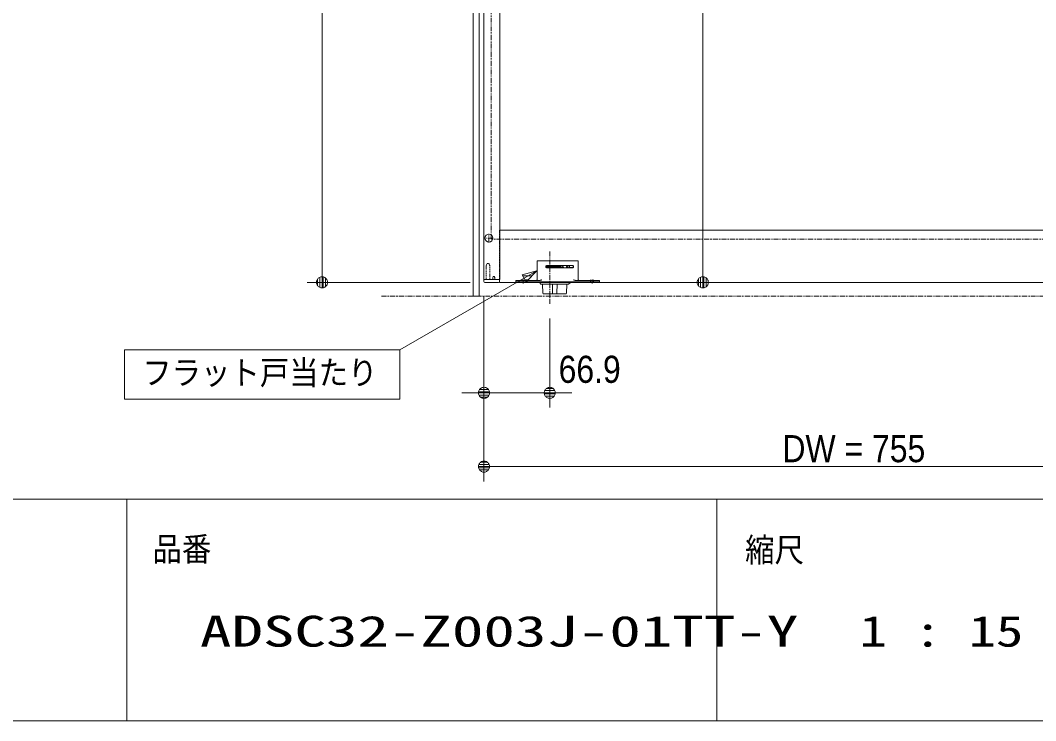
# Model space of a CAD drawing. Units: millimetres, scale not verified. Extents: x -4547 to 4547, y -2284 to 2284.
# Drawn here: x -624 to 409, y -2078 to -1366 of the extents above; entities that cross this region are included whole.
import ezdxf
from ezdxf.enums import TextEntityAlignment as Align

# ---------------------------------------------------------------- set-up
doc = ezdxf.new("R2010")
doc.units = ezdxf.units.MM
doc.header["$LTSCALE"] = 20
for name, pattern in [('CHAIN1', [8, 5, -1, 1, -1]), ('DASHED1', [1.8, 1.2, -0.6]), ('DOUBLE_CHAIN1', [8.8, 5, -1, 0.6, -0.6, 0.6, -1])]:
    doc.linetypes.add(name, pattern=pattern)
for name, color, linetype, lineweight in [('0-0_3一般', 7, 'Continuous', 9), ('0-1_2寸法-2', 7, 'Continuous', 9), ('0-2_0', 7, 'Continuous', 9), ('0-3_2寸法-1', 7, 'Continuous', 9), ('0-4_2寸法-3', 7, 'Continuous', 9), ('0-5_1図面枠', 7, 'Continuous', 9)]:
    doc.layers.add(name, color=color, linetype=linetype, lineweight=lineweight)
doc.styles.add('ＭＳ ゴシック', font='')
doc.styles.add('ＭＳ Ｐゴシック', font='')
doc.styles.get('ＭＳ ゴシック').set_extended_font_data('MS Gothic')
doc.styles.get('ＭＳ Ｐゴシック').set_extended_font_data('MS PGothic')

# ---------------------------------------------------------------- blocks, each defined once
blk = doc.blocks.new('グループ-6')
at = {"layer": '0-0_3一般'}
for p, q in [((23764.5, -32580), (23764.5, 13720)), ((24084.5, -31580), (24084.5, -17080)), ((24084.5, -32580), (24084.5, -31580)), ((24084.5, -31580), (38544.5, -31580)), ((23764.5, -32580), (24082.5, -32580)), ((24082.5, -32580), (24084.5, -32580)), ((24082.5, -32580), (24082.5, -32640)), ((24084.5, -32640), (24082.5, -32640)), ((38544.5, -32640), (24084.5, -32640))]:
    blk.add_line(p, q, dxfattribs=at)
at = {"layer": '0-0_3一般', "linetype": 'DOUBLE_CHAIN1'}
for p, q in [((23907.3, -31760), (23907.3, 12840)), ((24087.3, -31580), (24085.3, -31580)), ((38727.3, -31760), (23907.3, -31760))]:
    blk.add_line(p, q, dxfattribs=at)
at = {"layer": '0-0_3一般', "linetype": 'DASHED1'}
for p, q in [((24084.5, -31580), (24082.5, -31580)), ((24082.5, -31580), (24082.5, -32580))]:
    blk.add_line(p, q, dxfattribs=at)
blk = doc.blocks.new('グループ-7')
at = {"layer": '0-0_3一般', "linetype": 'DOUBLE_CHAIN1'}
for p, q in [((23544.5, -32920), (23544.5, 14080)), ((21681.1, -32920), (40586.3, -32920))]:
    blk.add_line(p, q, dxfattribs=at)
blk = doc.blocks.new('グループ-8')
at = {"layer": '0-0_3一般', "linetype": 'DASHED1'}
for p, q in [((23830.5, -32260), (23810.5, -32294.6)), ((23810.5, -32580), (23810.5, -32294.6)), ((23830.5, -32260), (23864.5, -32260)), ((23884.5, -32294.6), (23864.5, -32260)), ((23884.5, -32294.6), (23884.5, -32580)), ((23944.5, -32541.3), (23944.6, -32541.2)), ((23944.5, -32580), (23944.5, -32541.3)), ((23944.6, -32541.2), (23954.5, -32524)), ((23949.7, -32541.2), (23949.8, -32541.2)), ((23954.5, -32524), (23959.7, -32524)), ((23959.7, -32524), (23969.3, -32524)), ((23979.3, -32541.2), (23978.5, -32541.3)), ((23984.4, -32541.1), (23984.5, -32541.2)), ((23984.5, -32541.2), (23984.5, -32541.3)), ((23984.5, -32541.3), (23984.5, -32580))]:
    blk.add_line(p, q, dxfattribs=at)
at = {"layer": '0-0_3一般'}
for p, q in [((23764.5, -32580), (24082.5, -32580)), ((23764.5, -32620), (23764.5, -32580)), ((24082.5, -32620), (24082.5, -32580)), ((24062.5, -32640), (23784.5, -32640))]:
    blk.add_line(p, q, dxfattribs=at)
at = {"layer": '0-0_3一般', "linetype": 'DASHED1'}
for points in [[(23944.6, -32541.2), (23944.7, -32541.1), (23944.8, -32541.1), (23944.9, -32541), (23945, -32540.9), (23945.1, -32540.8), (23945.2, -32540.8), (23945.3, -32540.7), (23945.4, -32540.7), (23945.6, -32540.6), (23945.7, -32540.6), (23945.8, -32540.6), (23945.9, -32540.6), (23946, -32540.5), (23946.2, -32540.5), (23946.3, -32540.5), (23946.4, -32540.5), (23946.6, -32540.5), (23946.7, -32540.6), (23946.9, -32540.6), (23947, -32540.6), (23947.2, -32540.7), (23947.3, -32540.7), (23947.4, -32540.7), (23947.6, -32540.8), (23947.7, -32540.8), (23947.9, -32540.8), (23948, -32540.9), (23948.2, -32540.9), (23948.3, -32540.9), (23948.4, -32540.9), (23948.6, -32541), (23948.7, -32541), (23948.8, -32541), (23949, -32541.1), (23949.1, -32541.1), (23949.3, -32541.1), (23949.4, -32541.2), (23949.5, -32541.2), (23949.7, -32541.2)], [(23969.3, -32524), (23974.5, -32524), (23984.5, -32541.2)], [(23979.3, -32541.2), (23979.4, -32541.2), (23979.6, -32541.2), (23979.7, -32541.2), (23979.8, -32541.1), (23980, -32541.1), (23980.1, -32541.1), (23980.2, -32541), (23980.4, -32541), (23980.5, -32541), (23980.7, -32540.9), (23980.8, -32540.9), (23980.9, -32540.9), (23981.1, -32540.8), (23981.2, -32540.8), (23981.4, -32540.8), (23981.5, -32540.7), (23981.7, -32540.7), (23981.8, -32540.7), (23982, -32540.6), (23982.1, -32540.6), (23982.3, -32540.6), (23982.4, -32540.5), (23982.5, -32540.5), (23982.7, -32540.5), (23982.8, -32540.5), (23982.9, -32540.5), (23983.1, -32540.5), (23983.2, -32540.5), (23983.3, -32540.5), (23983.5, -32540.6), (23983.6, -32540.6), (23983.7, -32540.6), (23983.8, -32540.7), (23983.9, -32540.7), (23984, -32540.8), (23984.1, -32540.9), (23984.2, -32541), (23984.3, -32541), (23984.4, -32541.1)]]:
    blk.add_lwpolyline(points, dxfattribs=at)
at = {"layer": '0-0_3一般'}
for centre, start, end in [((23784.5, -32620), 180, 270), ((24062.5, -32620), 270, 0)]:
    blk.add_arc(centre, 20, start, end, dxfattribs=at)
blk = doc.blocks.new('グループ-9')
at = {"layer": '0-0_3一般'}
blk.add_lwpolyline([(23544.5, 14080), (23544.5, -32920), (23664.5, -32920), (23664.5, 14080)], close=True, dxfattribs=at)
blk = doc.blocks.new('グループ-13')
at = {"layer": '0-0_3一般', "linetype": 'CHAIN1'}
for p, q in [((23952.5, -31740), (23776.5, -31740)), ((23864.5, -31828), (23864.5, -31652))]:
    blk.add_line(p, q, dxfattribs=at)
at = {"layer": '0-0_3一般'}
blk.add_circle((23864.5, -31740), 80, dxfattribs=at)
blk = doc.blocks.new('グループ-14')
at = {"layer": '0-0_3一般', "linetype": 'CHAIN1'}
blk.add_line((25102.5, -33076), (25102.5, -32000), dxfattribs=at)
at = {"layer": '0-0_3一般'}
for p, q in [((24843.5, -32200), (24853.5, -32200)), ((24843.5, -32210.4), (24843.5, -32200)), ((24853.5, -32200), (24858.5, -32200)), ((24858.5, -32200), (24942.5, -32200)), ((25582.5, -32200), (25666.5, -32200)), ((24842.5, -32590), (24842.5, -32216)), ((25022.5, -32308), (25022.5, -32332)), ((25022.5, -32316), (25302.5, -32316)), ((25024.5, -32302), (25302.5, -32302)), ((25242.5, -32338), (25024.5, -32338)), ((25572.5, -32298), (25032.5, -32298)), ((25032.5, -32342), (25572.5, -32342)), ((25242.5, -32338), (25302.5, -32338)), ((25302.5, -32298), (25302.5, -32302)), ((25302.5, -32302), (25302.5, -32316)), ((25302.5, -32338), (25302.5, -32316)), ((25302.5, -32338), (25302.5, -32342)), ((25322.5, -32342), (25322.5, -32320)), ((25356.1, -32328.8), (25356.3, -32328.5)), ((25453.2, -32328.8), (25453.4, -32328.5)), ((25505.5, -32298), (25505.5, -32300)), ((25505.5, -32300), (25505.5, -32336)), ((25575.5, -32300), (25505.5, -32300)), ((25537.5, -32336), (25536.2, -32342)), ((25552.9, -32336.1), (25552.9, -32336)), ((25574.5, -32341.5), (25574.5, -32341.6)), ((25575.5, -32298.5), (25575.5, -32300)), ((25582.5, -32332), (25582.5, -32308)), ((25682.5, -32590), (25682.5, -32216)), ((24412.5, -32600), (24642.5, -32600)), ((24412.5, -32600), (24412.5, -32630)), ((24562.5, -32580), (24562.5, -32660)), ((24642.5, -32600), (24896.7, -32600)), ((24941.4, -32590.4), (24942.5, -32590)), ((25583.7, -32590.4), (25582.5, -32590)), ((25628.4, -32600), (26012.5, -32600)), ((25932.5, -32590), (25932.5, -32650)), ((25962.5, -32580), (25962.5, -32660)), ((25992.5, -32590), (25992.5, -32650)), ((24412.5, -32630), (24642.5, -32630)), ((24412.5, -32630), (24422.5, -32640)), ((24642.5, -32640), (24422.5, -32640)), ((24642.5, -32630), (26012.5, -32630)), ((25102.5, -32640), (24642.5, -32640)), ((24906.5, -32663.9), (24922.5, -32680)), ((25102.5, -32680), (24922.5, -32680)), ((24955.9, -32680), (24960.5, -32856.5)), ((25302.5, -32680), (25102.5, -32680)), ((25155.9, -32680), (25160.5, -32856.5)), ((25244.5, -32856.5), (25249.2, -32680)), ((26012.5, -32640), (25302.5, -32640)), ((25482.5, -32680), (25302.5, -32680)), ((25444.5, -32856.5), (25449.2, -32680)), ((25482.5, -32680), (25522.5, -32640)), ((25224.5, -32876), (24980.5, -32876)), ((25424.5, -32876), (25180.5, -32876))]:
    blk.add_line(p, q, dxfattribs=at)
for points in [[(24942.5, -32200), (25022.5, -32200), (25422.5, -32200), (25582.5, -32200)], [(25666.5, -32200), (25671.5, -32200), (25681.5, -32200), (25681.5, -32210.4)], [(25341.9, -32342), (25342.1, -32341.3), (25342.2, -32340.5), (25342.4, -32339.8), (25342.5, -32339), (25342.7, -32338.2), (25342.8, -32337.3), (25343, -32336.4), (25343.2, -32335.5), (25343.3, -32334.6), (25343.5, -32333.7), (25343.7, -32332.7), (25343.9, -32331.7), (25344.1, -32330.7), (25344.2, -32329.6), (25344.5, -32328.5), (25344.8, -32327.5), (25345.1, -32326.4), (25345.5, -32325.3), (25346, -32324.2), (25346.6, -32323.1), (25347.2, -32322), (25347.9, -32320.9), (25348.6, -32319.7), (25349.4, -32318.6), (25350.3, -32317.5), (25351.3, -32316.3), (25352.3, -32315.2), (25353.3, -32314), (25354.5, -32313), (25355.6, -32312.1), (25356.7, -32311.3), (25357.8, -32310.7), (25358.9, -32310.3), (25360, -32310.1), (25361.1, -32310), (25362.2, -32310.1), (25363.3, -32310.3), (25364.4, -32310.7), (25365.5, -32311.3)], [(25360, -32342), (25360, -32341.7), (25359.9, -32341.3), (25359.8, -32341), (25359.7, -32340.6), (25359.6, -32340.3), (25359.5, -32339.9), (25359.3, -32339.6), (25359.2, -32339.3), (25359.1, -32338.9), (25358.9, -32338.6), (25358.7, -32338.2), (25358.6, -32337.9), (25358.4, -32337.5), (25358.2, -32337.2), (25358, -32336.8), (25357.8, -32336.5), (25357.6, -32336.1), (25357.4, -32335.8), (25357.2, -32335.5), (25356.9, -32335.1), (25356.7, -32334.8), (25356.5, -32334.4), (25356.3, -32334.1), (25356.1, -32333.7), (25356, -32333.4), (25355.9, -32333.1), (25355.8, -32332.7), (25355.7, -32332.4), (25355.6, -32332.1), (25355.6, -32331.7), (25355.5, -32331.4), (25355.5, -32331.1), (25355.6, -32330.8), (25355.6, -32330.4), (25355.7, -32330.1), (25355.7, -32329.8), (25355.8, -32329.5), (25356, -32329.2), (25356.1, -32328.8)], [(25365.5, -32311.3), (25366.6, -32312.1), (25367.8, -32313), (25368.9, -32314), (25369.9, -32315.2), (25370.9, -32316.3), (25371.9, -32317.5), (25372.8, -32318.6), (25373.6, -32319.7), (25374.3, -32320.9), (25375, -32322), (25375.6, -32323.1), (25376.2, -32324.2), (25376.7, -32325.3), (25377.1, -32326.4), (25377.4, -32327.5), (25377.7, -32328.5), (25378, -32329.6), (25378.2, -32330.7), (25378.3, -32331.7), (25378.5, -32332.7), (25378.7, -32333.7), (25378.9, -32334.6), (25379.1, -32335.5), (25379.2, -32336.4), (25379.4, -32337.3), (25379.6, -32338.2), (25379.7, -32339), (25379.9, -32339.8), (25380, -32340.5), (25380.2, -32341.3), (25380.3, -32342)], [(25439.1, -32342), (25439.2, -32341.3), (25439.4, -32340.5), (25439.5, -32339.8), (25439.7, -32339), (25439.8, -32338.2), (25440, -32337.3), (25440.1, -32336.4), (25440.3, -32335.5), (25440.5, -32334.6), (25440.7, -32333.7), (25440.8, -32332.7), (25441, -32331.7), (25441.2, -32330.7), (25441.4, -32329.6), (25441.6, -32328.5), (25441.9, -32327.5), (25442.3, -32326.4), (25442.7, -32325.3), (25443.2, -32324.2), (25443.7, -32323.1), (25444.3, -32322), (25445, -32320.9), (25445.8, -32319.7), (25446.6, -32318.6), (25447.5, -32317.5), (25448.4, -32316.3), (25449.4, -32315.2), (25450.5, -32314), (25451.6, -32313), (25452.7, -32312.1), (25453.8, -32311.3), (25454.9, -32310.7), (25456, -32310.3), (25457.1, -32310.1), (25458.3, -32310), (25459.4, -32310.1), (25460.5, -32310.3), (25461.6, -32310.7), (25462.7, -32311.3)], [(25457.2, -32342), (25457.1, -32341.7), (25457, -32341.3), (25456.9, -32341), (25456.8, -32340.6), (25456.7, -32340.3), (25456.6, -32339.9), (25456.5, -32339.6), (25456.3, -32339.3), (25456.2, -32338.9), (25456, -32338.6), (25455.9, -32338.2), (25455.7, -32337.9), (25455.5, -32337.5), (25455.4, -32337.2), (25455.2, -32336.8), (25455, -32336.5), (25454.7, -32336.1), (25454.5, -32335.8), (25454.3, -32335.5), (25454.1, -32335.1), (25453.8, -32334.8), (25453.6, -32334.4), (25453.4, -32334.1), (25453.3, -32333.7), (25453.1, -32333.4), (25453, -32333.1), (25452.9, -32332.7), (25452.8, -32332.4), (25452.7, -32332.1), (25452.7, -32331.7), (25452.7, -32331.4), (25452.7, -32331.1), (25452.7, -32330.8), (25452.7, -32330.4), (25452.8, -32330.1), (25452.9, -32329.8), (25453, -32329.5), (25453.1, -32329.2), (25453.2, -32328.8)], [(25462.7, -32311.3), (25463.8, -32312.1), (25464.9, -32313), (25466, -32314), (25467.1, -32315.2), (25468.1, -32316.3), (25469, -32317.5), (25469.9, -32318.6), (25470.7, -32319.7), (25471.5, -32320.9), (25472.2, -32322), (25472.8, -32323.1), (25473.3, -32324.2), (25473.8, -32325.3), (25474.2, -32326.4), (25474.6, -32327.5), (25474.9, -32328.5), (25475.1, -32329.6), (25475.3, -32330.7), (25475.5, -32331.7), (25475.7, -32332.7), (25475.9, -32333.7), (25476, -32334.6), (25476.2, -32335.5), (25476.4, -32336.4), (25476.5, -32337.3), (25476.7, -32338.2), (25476.9, -32339), (25477, -32339.8), (25477.2, -32340.5), (25477.3, -32341.3), (25477.5, -32342)], [(25575.5, -32300), (25575.5, -32336), (25505.5, -32336)], [(25554.3, -32342), (25554.3, -32341.8), (25554.3, -32341.7), (25554.2, -32341.5), (25554.2, -32341.4), (25554.2, -32341.2), (25554.1, -32341.1), (25554.1, -32340.9), (25554.1, -32340.8), (25554, -32340.6), (25554, -32340.5), (25554, -32340.3), (25553.9, -32340.2), (25553.9, -32340), (25553.9, -32339.9), (25553.8, -32339.7), (25553.8, -32339.6), (25553.8, -32339.4), (25553.7, -32339.3), (25553.7, -32339.1), (25553.7, -32339), (25553.6, -32338.8), (25553.6, -32338.7), (25553.5, -32338.5), (25553.5, -32338.4), (25553.5, -32338.2), (25553.4, -32338.1), (25553.4, -32337.9), (25553.4, -32337.8), (25553.3, -32337.6), (25553.3, -32337.5), (25553.2, -32337.3), (25553.2, -32337.2), (25553.2, -32337), (25553.1, -32336.9), (25553.1, -32336.7), (25553.1, -32336.6), (25553, -32336.4), (25553, -32336.3), (25552.9, -32336.1)], [(25573.3, -32336), (25573.4, -32336.1), (25573.4, -32336.3), (25573.4, -32336.4), (25573.5, -32336.6), (25573.5, -32336.7), (25573.5, -32336.8), (25573.6, -32337), (25573.6, -32337.1), (25573.6, -32337.3), (25573.7, -32337.4), (25573.7, -32337.5), (25573.7, -32337.7), (25573.8, -32337.8), (25573.8, -32337.9), (25573.8, -32338.1), (25573.9, -32338.2), (25573.9, -32338.4), (25573.9, -32338.5), (25573.9, -32338.6), (25574, -32338.8), (25574, -32338.9), (25574, -32339.1), (25574.1, -32339.2), (25574.1, -32339.4), (25574.1, -32339.5), (25574.1, -32339.6), (25574.2, -32339.8), (25574.2, -32339.9), (25574.2, -32340.1), (25574.2, -32340.2), (25574.3, -32340.3), (25574.3, -32340.5), (25574.3, -32340.6), (25574.4, -32340.8), (25574.4, -32340.9), (25574.4, -32341), (25574.4, -32341.2), (25574.5, -32341.3), (25574.5, -32341.5)], [(24896.7, -32600), (24897.9, -32600), (24899.1, -32599.9), (24900.2, -32599.8), (24901.4, -32599.8), (24902.6, -32599.7), (24903.7, -32599.6), (24904.9, -32599.4), (24906.1, -32599.3), (24907.2, -32599.1), (24908.4, -32599), (24909.6, -32598.8), (24910.7, -32598.6), (24911.9, -32598.4), (24913, -32598.2), (24914.2, -32598), (24915.3, -32597.7), (24916.5, -32597.5), (24917.6, -32597.2), (24918.8, -32596.9), (24919.9, -32596.6), (24921, -32596.3), (24922.2, -32596), (24923.3, -32595.7), (24924.5, -32595.4), (24925.6, -32595), (24926.7, -32594.7), (24927.9, -32594.4), (24929, -32594.1), (24930.1, -32593.8), (24931.3, -32593.4), (24932.4, -32593.1), (24933.5, -32592.8), (24934.7, -32592.4), (24935.8, -32592.1), (24936.9, -32591.7), (24938, -32591.4), (24939.2, -32591.1), (24940.3, -32590.7), (24941.4, -32590.4)], [(25628.4, -32600), (25627.2, -32600), (25626, -32599.9), (25624.8, -32599.8), (25623.7, -32599.8), (25622.5, -32599.7), (25621.3, -32599.6), (25620.2, -32599.4), (25619, -32599.3), (25617.8, -32599.1), (25616.7, -32599), (25615.5, -32598.8), (25614.4, -32598.6), (25613.2, -32598.4), (25612.1, -32598.2), (25610.9, -32598), (25609.8, -32597.7), (25608.6, -32597.5), (25607.5, -32597.2), (25606.3, -32596.9), (25605.2, -32596.6), (25604, -32596.3), (25602.9, -32596), (25601.8, -32595.7), (25600.6, -32595.4), (25599.5, -32595), (25598.3, -32594.7), (25597.2, -32594.4), (25596.1, -32594.1), (25594.9, -32593.8), (25593.8, -32593.4), (25592.7, -32593.1), (25591.5, -32592.8), (25590.4, -32592.4), (25589.3, -32592.1), (25588.2, -32591.7), (25587, -32591.4), (25585.9, -32591.1), (25584.8, -32590.7), (25583.7, -32590.4)], [(26012.5, -32600), (26112.5, -32600), (26112.5, -32630)], [(24906.5, -32663.8), (24906.5, -32655), (24906, -32654.5), (24905.5, -32654), (24905, -32653.5), (24904.4, -32653), (24903.9, -32652.5), (24903.4, -32652), (24902.9, -32651.5), (24902.4, -32651), (24901.8, -32650.5), (24901.3, -32650), (24900.8, -32649.5), (24900.3, -32649), (24899.7, -32648.5), (24899.2, -32648), (24898.7, -32647.5), (24898.2, -32647), (24897.7, -32646.5), (24897.1, -32646), (24896.6, -32645.5), (24896.1, -32645), (24895.6, -32644.5), (24895.1, -32644), (24894.5, -32643.5), (24894, -32643), (24893.5, -32642.5), (24893, -32642), (24892.4, -32641.5), (24891.9, -32641), (24891.4, -32640.5), (24890.9, -32640)], [(26012.5, -32630), (26112.5, -32630), (26102.5, -32640), (26012.5, -32640)]]:
    blk.add_lwpolyline(points, dxfattribs=at)
for centre, radius, start, end in [((24858.5, -32216), 16, 90, 180), ((25666.5, -32216), 16, 0, 90), ((25032.5, -32308), 10, 90, 180), ((25032.5, -32332), 10, 180, 270), ((25312.5, -32320), 10, 0, 180), ((25572.5, -32308), 10, 0, 90), ((25572.5, -32332), 10, 270, 0), ((24832.5, -32590), 10, 270, 0), ((25692.5, -32590), 10, 180, 270), ((24980.5, -32856), 20, 181.5, 270), ((25180.5, -32856), 20, 181.5, 270), ((25224.5, -32856), 20, 270, 358.5), ((25424.5, -32856), 20, 270, 358.5)]:
    blk.add_arc(centre, radius, start, end, dxfattribs=at)
blk = doc.blocks.new('グループ-15')
at = {"layer": '0-0_3一般'}
for name in ['グループ-7', 'グループ-9', 'グループ-6', 'グループ-13', 'グループ-14', 'グループ-8']:
    blk.add_blockref(name, (0, 0), dxfattribs=at)
blk = doc.blocks.new('_Dot')
at = {"layer": '0-2_0'}
for p, q in [((-10, 0), (-20, 0)), ((9.78, 2), (-9.78, 2)), ((7.99, 6), (-7.99, 6)), ((9.16, -3.98), (-9.16, -3.98)), ((6, -7.98), (-6, -7.98))]:
    blk.add_line(p, q, dxfattribs=at)
for points in [[(10, 0), (9.92, 1.25), (9.69, 2.49), (9.3, 3.68), (8.76, 4.82), (8.09, 5.88), (7.29, 6.85), (6.37, 7.71), (5.36, 8.44), (4.26, 9.05), (3.09, 9.51), (1.87, 9.82), (0.63, 9.98), (-0.63, 9.98), (-1.87, 9.82), (-3.09, 9.51), (-4.26, 9.05), (-5.36, 8.44), (-6.37, 7.71), (-7.29, 6.85), (-8.09, 5.88), (-8.76, 4.82), (-9.3, 3.68), (-9.69, 2.49), (-9.92, 1.25), (-10, 0), (0, 0)], [(-10, 0), (-9.92, -1.25), (-9.69, -2.49), (-9.3, -3.68), (-8.76, -4.82), (-8.09, -5.88), (-7.29, -6.85), (-6.37, -7.71), (-5.36, -8.44), (-4.26, -9.05), (-3.09, -9.51), (-1.87, -9.82), (-0.63, -9.98), (0.63, -9.98), (1.87, -9.82), (3.09, -9.51), (4.26, -9.05), (5.36, -8.44), (6.37, -7.71), (7.29, -6.85), (8.09, -5.88), (8.76, -4.82), (9.3, -3.68), (9.69, -2.49), (9.92, -1.25), (10, 0), (0, 0)]]:
    blk.add_lwpolyline(points, close=True, dxfattribs=at)
blk = doc.blocks.new('グループ-112')
at = {"layer": '0-5_1図面枠'}
for p, q in [((-60000, -37050), (60000, -37050)), ((16500, -37050), (16500, -41550)), ((28500, -37050), (28500, -41550))]:
    blk.add_line(p, q, dxfattribs=at)
blk.add_lwpolyline([(-60000, 41550), (60000, 41550), (60000, -41550), (-60000, -41550)], close=True, dxfattribs=at)
blk = doc.blocks.new('図面枠')
at = {"layer": '0-5_1図面枠'}
blk.add_blockref('グループ-112', (0, 0), dxfattribs=at)
at = {"layer": '0-5_1図面枠', "style": 'ＭＳ ゴシック'}
for s, height, width, p in [('品番', 488.1, 0.9, (17022.4, -38451.2)), ('縮尺', 488.1, 0.9, (29074.1, -38468.5)), ('1 : 15', 627.7, 1.3, (31400.2, -40233.6))]:
    blk.add_text(s, height=height, dxfattribs=dict(at, width=width)).set_placement(p, align=Align.BOTTOM_LEFT)

msp = doc.modelspace()

# ---------------------------------------------------------------- linework, layer by layer
at = {"layer": '0-1_2寸法-2'}
for p, q in [((-152.4, -1646), (-152.4, -1759.27)), ((-85.5, -1668.8), (-85.5, -1759.27)), ((-163.65, -1744.27), (-174.91, -1744.27)), ((-85.5, -1744.27), (-152.4, -1744.27)), ((-74.24, -1744.27), (-62.99, -1744.27))]:
    msp.add_line(p, q, dxfattribs=at)
at = {"layer": '0-3_2寸法-1'}
for p, q in [((-317.03, -647.26), (-317.03, -1620.74)), ((70.03, -747.26), (70.03, -1620.74)), ((-166.4, -1632), (-332.03, -1632)), ((85.03, -1632), (85.23, -1632)), ((-152.4, -1646), (-152.4, -1834.27)), ((591.35, -1819.27), (-141.14, -1819.27))]:
    msp.add_line(p, q, dxfattribs=at)
at = {"layer": '0-4_2寸法-3'}
for p, q in [((-98.5, -1620.15), (-237.82, -1700.59)), ((-103.65, -1625.3), (-113.11, -1625.3)), ((-107.65, -1629.3), (-110.8, -1629.3)), ((-99.65, -1621.3), (-102.79, -1621.3)), ((-99.65, -1621.3), (-102.79, -1621.3))]:
    msp.add_line(p, q, dxfattribs=at)
for points in [[(-113.73, -1624.23), (-98.5, -1620.15), (-109.65, -1631.3)], [(-113.73, -1624.23), (-98.5, -1620.15), (-109.65, -1631.3)], [(-237.82, -1750.59), (-517.82, -1750.59), (-517.82, -1700.59), (-237.82, -1700.59)]]:
    msp.add_lwpolyline(points, close=True, dxfattribs=at)

# ---------------------------------------------------------------- block references
at = {"layer": '0-0_3一般', "xscale": 0.05, "yscale": 0.05}
msp.add_blockref('グループ-15', (-1340.62, 0), dxfattribs=at)
at = {"layer": '0-1_2寸法-2', "xscale": 0.5627563, "yscale": 0.5627563}
msp.add_blockref('_Dot', (-152.4, -1744.27), dxfattribs=at)
at = {"layer": '0-1_2寸法-2', "xscale": 0.5627563, "yscale": 0.5627563, "rotation": 180}
msp.add_blockref('_Dot', (-85.5, -1744.27), dxfattribs=at)
at = {"layer": '0-3_2寸法-1', "xscale": 0.5627563, "yscale": 0.5627563}
for p, rotation in [((-317.03, -1632), 270), ((70.03, -1632), 270), ((-152.4, -1819.27), 180)]:
    msp.add_blockref('_Dot', p, dxfattribs=dict(at, rotation=rotation))
at = {"layer": '0-5_1図面枠', "xscale": 0.05, "yscale": 0.05}
msp.add_blockref('図面枠', (-1340.62, 0), dxfattribs=at)

# ---------------------------------------------------------------- texts
at = {"layer": '0-1_2寸法-2', "style": 'ＭＳ Ｐゴシック', "width": 0.9}
msp.add_text('66.9', height=27.57, dxfattribs=at).set_placement((-76.53, -1742.41), align=Align.BOTTOM_LEFT)
at = {"layer": '0-3_2寸法-1', "style": 'ＭＳ Ｐゴシック', "width": 0.9}
msp.add_text('DW = 755', height=27.57, dxfattribs=at).set_placement((151.04, -1823.06), align=Align.BOTTOM_LEFT)
at = {"layer": '0-4_2寸法-3', "style": 'ＭＳ ゴシック', "width": 0.9}
msp.add_text('フラット戸当たり', height=24.34, dxfattribs=at).set_placement((-499.8, -1743.17), align=Align.BOTTOM_LEFT)
at = {"layer": '0-5_1図面枠', "style": 'ＭＳ ゴシック', "width": 1.5}
msp.add_text('ADSC32-Z003J-01TT-Y', height=31.38, dxfattribs=at).set_placement((-441.18, -2011.68), align=Align.BOTTOM_LEFT)

doc.saveas('drawing.dxf')
